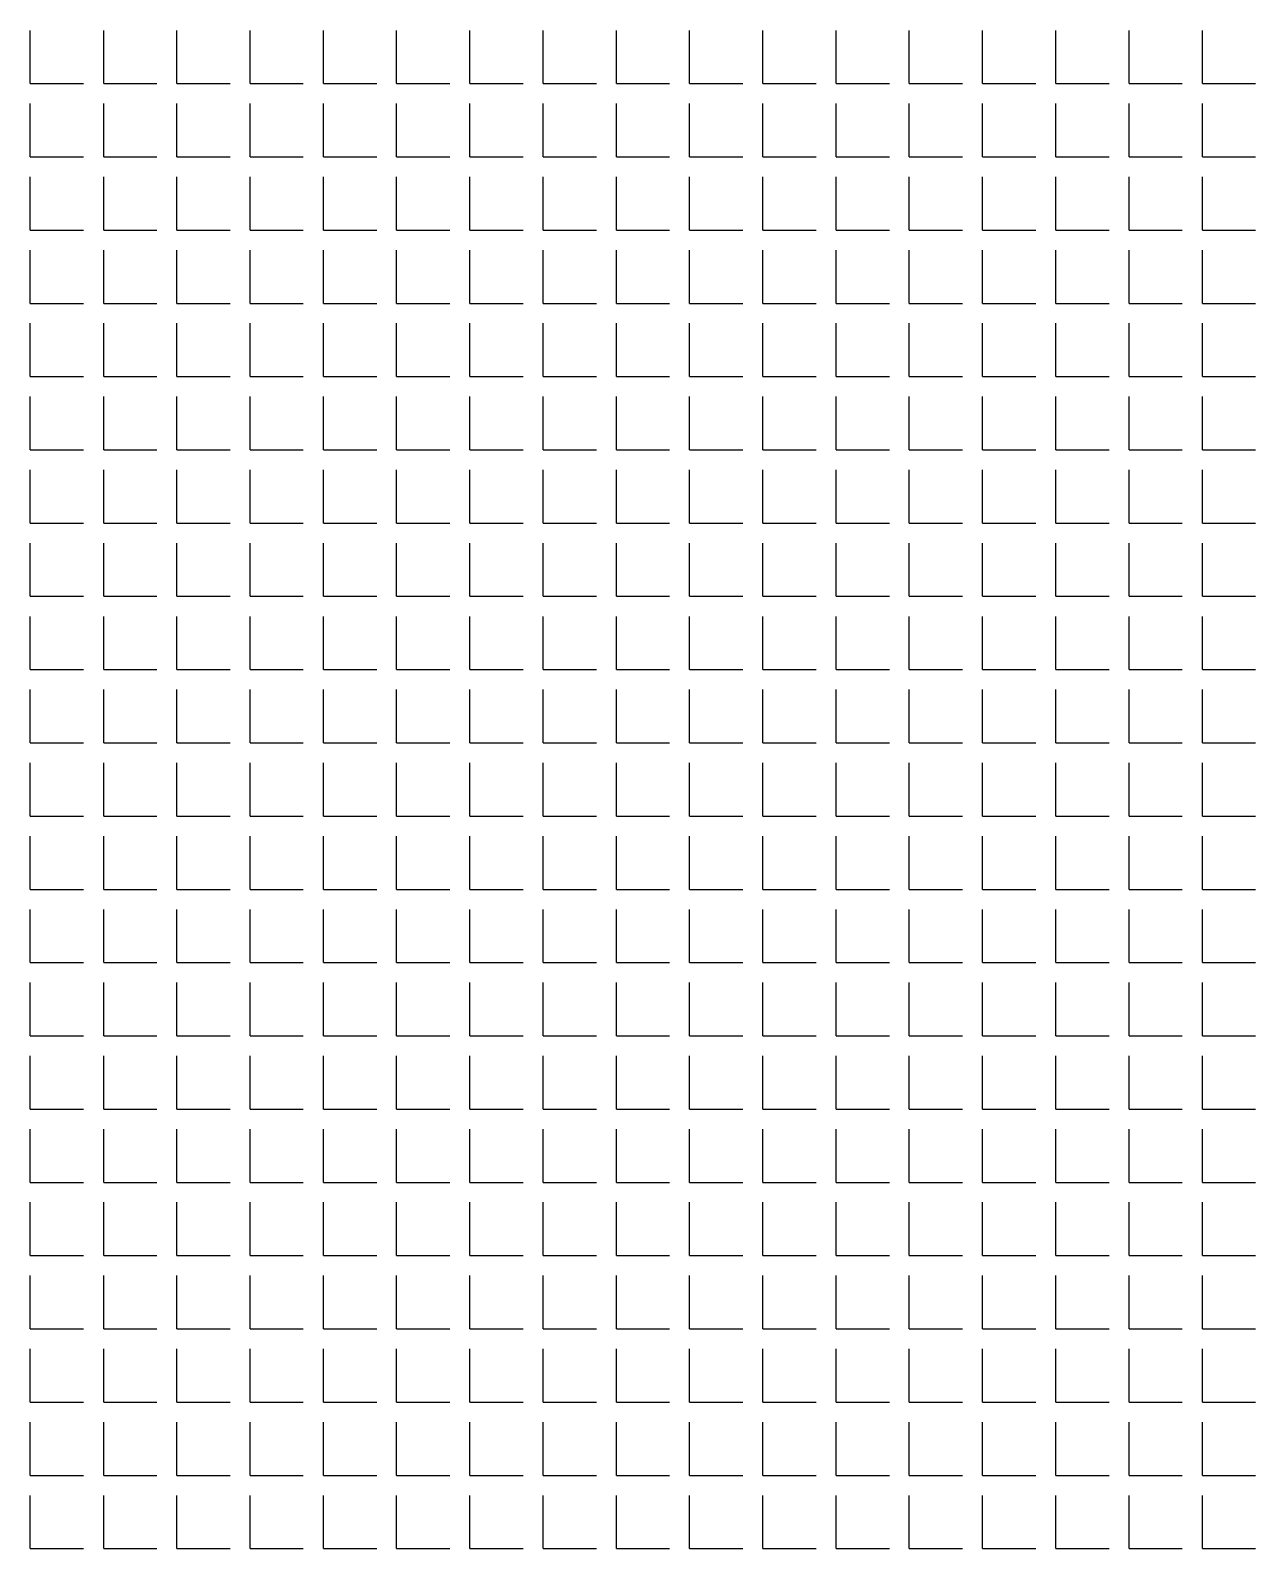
# Model space of a CAD drawing. Header units: millimetres. Extents: x -2063041 to -1932644, y 197605868 to 197643080.
# Drawn here: x -2047480.4 to -2047393.2, y 197626941 to 197627049 of the extents above; entities that cross this region are included whole.
import ezdxf

# ---------------------------------------------------------------- set-up
doc = ezdxf.new("R2010")
doc.units = ezdxf.units.MM
doc.layers.add('СКУД', color=7, linetype='Continuous')

msp = doc.modelspace()

# ---------------------------------------------------------------- linework, layer by layer
at = {"layer": 'СКУД', "color": 18, "true_color": 0x000000}
for p, q in [((-2047480.36, 197627045.24), (-2047480.36, 197627049.03)), ((-2047475.14, 197627045.24), (-2047475.14, 197627049.03)), ((-2047469.93, 197627045.24), (-2047469.93, 197627049.03)), ((-2047464.72, 197627045.24), (-2047464.72, 197627049.03)), ((-2047459.5, 197627045.24), (-2047459.5, 197627049.03)), ((-2047454.29, 197627045.24), (-2047454.29, 197627049.03)), ((-2047449.08, 197627045.24), (-2047449.08, 197627049.03)), ((-2047443.86, 197627045.24), (-2047443.86, 197627049.03)), ((-2047438.65, 197627045.24), (-2047438.65, 197627049.03)), ((-2047433.44, 197627045.24), (-2047433.44, 197627049.03)), ((-2047428.22, 197627045.24), (-2047428.22, 197627049.03)), ((-2047423.01, 197627045.24), (-2047423.01, 197627049.03)), ((-2047417.8, 197627045.24), (-2047417.8, 197627049.03)), ((-2047412.58, 197627045.24), (-2047412.58, 197627049.03)), ((-2047407.37, 197627045.24), (-2047407.37, 197627049.03)), ((-2047402.16, 197627045.24), (-2047402.16, 197627049.03)), ((-2047396.94, 197627045.24), (-2047396.94, 197627049.03)), ((-2047480.36, 197627045.24), (-2047476.57, 197627045.24)), ((-2047475.14, 197627045.24), (-2047471.35, 197627045.24)), ((-2047469.93, 197627045.24), (-2047466.14, 197627045.24)), ((-2047464.72, 197627045.24), (-2047460.93, 197627045.24)), ((-2047459.5, 197627045.24), (-2047455.71, 197627045.24)), ((-2047454.29, 197627045.24), (-2047450.5, 197627045.24)), ((-2047449.08, 197627045.24), (-2047445.29, 197627045.24)), ((-2047443.86, 197627045.24), (-2047440.07, 197627045.24)), ((-2047438.65, 197627045.24), (-2047434.86, 197627045.24)), ((-2047433.44, 197627045.24), (-2047429.65, 197627045.24)), ((-2047428.22, 197627045.24), (-2047424.43, 197627045.24)), ((-2047423.01, 197627045.24), (-2047419.22, 197627045.24)), ((-2047417.8, 197627045.24), (-2047414.01, 197627045.24)), ((-2047412.58, 197627045.24), (-2047408.79, 197627045.24)), ((-2047407.37, 197627045.24), (-2047403.58, 197627045.24)), ((-2047402.16, 197627045.24), (-2047398.37, 197627045.24)), ((-2047396.94, 197627045.24), (-2047393.15, 197627045.24)), ((-2047480.36, 197627040.03), (-2047480.36, 197627043.82)), ((-2047475.14, 197627040.03), (-2047475.14, 197627043.82)), ((-2047469.93, 197627040.03), (-2047469.93, 197627043.82)), ((-2047464.72, 197627040.03), (-2047464.72, 197627043.82)), ((-2047459.5, 197627040.03), (-2047459.5, 197627043.82)), ((-2047454.29, 197627040.03), (-2047454.29, 197627043.82)), ((-2047449.08, 197627040.03), (-2047449.08, 197627043.82)), ((-2047443.86, 197627040.03), (-2047443.86, 197627043.82)), ((-2047438.65, 197627040.03), (-2047438.65, 197627043.82)), ((-2047433.44, 197627040.03), (-2047433.44, 197627043.82)), ((-2047428.22, 197627040.03), (-2047428.22, 197627043.82)), ((-2047423.01, 197627040.03), (-2047423.01, 197627043.82)), ((-2047417.8, 197627040.03), (-2047417.8, 197627043.82)), ((-2047412.58, 197627040.03), (-2047412.58, 197627043.82)), ((-2047407.37, 197627040.03), (-2047407.37, 197627043.82)), ((-2047402.16, 197627040.03), (-2047402.16, 197627043.82)), ((-2047396.94, 197627040.03), (-2047396.94, 197627043.82)), ((-2047480.36, 197627040.03), (-2047476.57, 197627040.03)), ((-2047475.14, 197627040.03), (-2047471.35, 197627040.03)), ((-2047469.93, 197627040.03), (-2047466.14, 197627040.03)), ((-2047464.72, 197627040.03), (-2047460.93, 197627040.03)), ((-2047459.5, 197627040.03), (-2047455.71, 197627040.03)), ((-2047454.29, 197627040.03), (-2047450.5, 197627040.03)), ((-2047449.08, 197627040.03), (-2047445.29, 197627040.03)), ((-2047443.86, 197627040.03), (-2047440.07, 197627040.03)), ((-2047438.65, 197627040.03), (-2047434.86, 197627040.03)), ((-2047433.44, 197627040.03), (-2047429.65, 197627040.03)), ((-2047428.22, 197627040.03), (-2047424.43, 197627040.03)), ((-2047423.01, 197627040.03), (-2047419.22, 197627040.03)), ((-2047417.8, 197627040.03), (-2047414.01, 197627040.03)), ((-2047412.58, 197627040.03), (-2047408.79, 197627040.03)), ((-2047407.37, 197627040.03), (-2047403.58, 197627040.03)), ((-2047402.16, 197627040.03), (-2047398.37, 197627040.03)), ((-2047396.94, 197627040.03), (-2047393.15, 197627040.03)), ((-2047480.36, 197627034.81), (-2047480.36, 197627038.6)), ((-2047475.14, 197627034.81), (-2047475.14, 197627038.6)), ((-2047469.93, 197627034.81), (-2047469.93, 197627038.6)), ((-2047464.72, 197627034.81), (-2047464.72, 197627038.6)), ((-2047459.5, 197627034.81), (-2047459.5, 197627038.6)), ((-2047454.29, 197627034.81), (-2047454.29, 197627038.6)), ((-2047449.08, 197627034.81), (-2047449.08, 197627038.6)), ((-2047443.86, 197627034.81), (-2047443.86, 197627038.6)), ((-2047438.65, 197627034.81), (-2047438.65, 197627038.6)), ((-2047433.44, 197627034.81), (-2047433.44, 197627038.6)), ((-2047428.22, 197627034.81), (-2047428.22, 197627038.6)), ((-2047423.01, 197627034.81), (-2047423.01, 197627038.6)), ((-2047417.8, 197627034.81), (-2047417.8, 197627038.6)), ((-2047412.58, 197627034.81), (-2047412.58, 197627038.6)), ((-2047407.37, 197627034.81), (-2047407.37, 197627038.6)), ((-2047402.16, 197627034.81), (-2047402.16, 197627038.6)), ((-2047396.94, 197627034.81), (-2047396.94, 197627038.6)), ((-2047480.36, 197627034.81), (-2047476.57, 197627034.81)), ((-2047475.14, 197627034.81), (-2047471.35, 197627034.81)), ((-2047469.93, 197627034.81), (-2047466.14, 197627034.81)), ((-2047464.72, 197627034.81), (-2047460.93, 197627034.81)), ((-2047459.5, 197627034.81), (-2047455.71, 197627034.81)), ((-2047454.29, 197627034.81), (-2047450.5, 197627034.81)), ((-2047449.08, 197627034.81), (-2047445.29, 197627034.81)), ((-2047443.86, 197627034.81), (-2047440.07, 197627034.81)), ((-2047438.65, 197627034.81), (-2047434.86, 197627034.81)), ((-2047433.44, 197627034.81), (-2047429.65, 197627034.81)), ((-2047428.22, 197627034.81), (-2047424.43, 197627034.81)), ((-2047423.01, 197627034.81), (-2047419.22, 197627034.81)), ((-2047417.8, 197627034.81), (-2047414.01, 197627034.81)), ((-2047412.58, 197627034.81), (-2047408.79, 197627034.81)), ((-2047407.37, 197627034.81), (-2047403.58, 197627034.81)), ((-2047402.16, 197627034.81), (-2047398.37, 197627034.81)), ((-2047396.94, 197627034.81), (-2047393.15, 197627034.81)), ((-2047480.36, 197627029.6), (-2047480.36, 197627033.39)), ((-2047475.14, 197627029.6), (-2047475.14, 197627033.39)), ((-2047469.93, 197627029.6), (-2047469.93, 197627033.39)), ((-2047464.72, 197627029.6), (-2047464.72, 197627033.39)), ((-2047459.5, 197627029.6), (-2047459.5, 197627033.39)), ((-2047454.29, 197627029.6), (-2047454.29, 197627033.39)), ((-2047449.08, 197627029.6), (-2047449.08, 197627033.39)), ((-2047443.86, 197627029.6), (-2047443.86, 197627033.39)), ((-2047438.65, 197627029.6), (-2047438.65, 197627033.39)), ((-2047433.44, 197627029.6), (-2047433.44, 197627033.39)), ((-2047428.22, 197627029.6), (-2047428.22, 197627033.39)), ((-2047423.01, 197627029.6), (-2047423.01, 197627033.39)), ((-2047417.8, 197627029.6), (-2047417.8, 197627033.39)), ((-2047412.58, 197627029.6), (-2047412.58, 197627033.39)), ((-2047407.37, 197627029.6), (-2047407.37, 197627033.39)), ((-2047402.16, 197627029.6), (-2047402.16, 197627033.39)), ((-2047396.94, 197627029.6), (-2047396.94, 197627033.39)), ((-2047480.36, 197627029.6), (-2047476.57, 197627029.6)), ((-2047475.14, 197627029.6), (-2047471.35, 197627029.6)), ((-2047469.93, 197627029.6), (-2047466.14, 197627029.6)), ((-2047464.72, 197627029.6), (-2047460.93, 197627029.6)), ((-2047459.5, 197627029.6), (-2047455.71, 197627029.6)), ((-2047454.29, 197627029.6), (-2047450.5, 197627029.6)), ((-2047449.08, 197627029.6), (-2047445.29, 197627029.6)), ((-2047443.86, 197627029.6), (-2047440.07, 197627029.6)), ((-2047438.65, 197627029.6), (-2047434.86, 197627029.6)), ((-2047433.44, 197627029.6), (-2047429.65, 197627029.6)), ((-2047428.22, 197627029.6), (-2047424.43, 197627029.6)), ((-2047423.01, 197627029.6), (-2047419.22, 197627029.6)), ((-2047417.8, 197627029.6), (-2047414.01, 197627029.6)), ((-2047412.58, 197627029.6), (-2047408.79, 197627029.6)), ((-2047407.37, 197627029.6), (-2047403.58, 197627029.6)), ((-2047402.16, 197627029.6), (-2047398.37, 197627029.6)), ((-2047396.94, 197627029.6), (-2047393.15, 197627029.6)), ((-2047480.36, 197627024.39), (-2047480.36, 197627028.18)), ((-2047475.14, 197627024.39), (-2047475.14, 197627028.18)), ((-2047469.93, 197627024.39), (-2047469.93, 197627028.18)), ((-2047464.72, 197627024.39), (-2047464.72, 197627028.18)), ((-2047459.5, 197627024.39), (-2047459.5, 197627028.18)), ((-2047454.29, 197627024.39), (-2047454.29, 197627028.18)), ((-2047449.08, 197627024.39), (-2047449.08, 197627028.18)), ((-2047443.86, 197627024.39), (-2047443.86, 197627028.18)), ((-2047438.65, 197627024.39), (-2047438.65, 197627028.18)), ((-2047433.44, 197627024.39), (-2047433.44, 197627028.18)), ((-2047428.22, 197627024.39), (-2047428.22, 197627028.18)), ((-2047423.01, 197627024.39), (-2047423.01, 197627028.18)), ((-2047417.8, 197627024.39), (-2047417.8, 197627028.18)), ((-2047412.58, 197627024.39), (-2047412.58, 197627028.18)), ((-2047407.37, 197627024.39), (-2047407.37, 197627028.18)), ((-2047402.16, 197627024.39), (-2047402.16, 197627028.18)), ((-2047396.94, 197627024.39), (-2047396.94, 197627028.18)), ((-2047480.36, 197627024.39), (-2047476.57, 197627024.39)), ((-2047475.14, 197627024.39), (-2047471.35, 197627024.39)), ((-2047469.93, 197627024.39), (-2047466.14, 197627024.39)), ((-2047464.72, 197627024.39), (-2047460.93, 197627024.39)), ((-2047459.5, 197627024.39), (-2047455.71, 197627024.39)), ((-2047454.29, 197627024.39), (-2047450.5, 197627024.39)), ((-2047449.08, 197627024.39), (-2047445.29, 197627024.39)), ((-2047443.86, 197627024.39), (-2047440.07, 197627024.39)), ((-2047438.65, 197627024.39), (-2047434.86, 197627024.39)), ((-2047433.44, 197627024.39), (-2047429.65, 197627024.39)), ((-2047428.22, 197627024.39), (-2047424.43, 197627024.39)), ((-2047423.01, 197627024.39), (-2047419.22, 197627024.39)), ((-2047417.8, 197627024.39), (-2047414.01, 197627024.39)), ((-2047412.58, 197627024.39), (-2047408.79, 197627024.39)), ((-2047407.37, 197627024.39), (-2047403.58, 197627024.39)), ((-2047402.16, 197627024.39), (-2047398.37, 197627024.39)), ((-2047396.94, 197627024.39), (-2047393.15, 197627024.39)), ((-2047480.36, 197627019.17), (-2047480.36, 197627022.96)), ((-2047475.14, 197627019.17), (-2047475.14, 197627022.96)), ((-2047469.93, 197627019.17), (-2047469.93, 197627022.96)), ((-2047464.72, 197627019.17), (-2047464.72, 197627022.96)), ((-2047459.5, 197627019.17), (-2047459.5, 197627022.96)), ((-2047454.29, 197627019.17), (-2047454.29, 197627022.96)), ((-2047449.08, 197627019.17), (-2047449.08, 197627022.96)), ((-2047443.86, 197627019.17), (-2047443.86, 197627022.96)), ((-2047438.65, 197627019.17), (-2047438.65, 197627022.96)), ((-2047433.44, 197627019.17), (-2047433.44, 197627022.96)), ((-2047428.22, 197627019.17), (-2047428.22, 197627022.96)), ((-2047423.01, 197627019.17), (-2047423.01, 197627022.96)), ((-2047417.8, 197627019.17), (-2047417.8, 197627022.96)), ((-2047412.58, 197627019.17), (-2047412.58, 197627022.96)), ((-2047407.37, 197627019.17), (-2047407.37, 197627022.96)), ((-2047402.16, 197627019.17), (-2047402.16, 197627022.96)), ((-2047396.94, 197627019.17), (-2047396.94, 197627022.96)), ((-2047480.36, 197627019.17), (-2047476.57, 197627019.17)), ((-2047475.14, 197627019.17), (-2047471.35, 197627019.17)), ((-2047469.93, 197627019.17), (-2047466.14, 197627019.17)), ((-2047464.72, 197627019.17), (-2047460.93, 197627019.17)), ((-2047459.5, 197627019.17), (-2047455.71, 197627019.17)), ((-2047454.29, 197627019.17), (-2047450.5, 197627019.17)), ((-2047449.08, 197627019.17), (-2047445.29, 197627019.17)), ((-2047443.86, 197627019.17), (-2047440.07, 197627019.17)), ((-2047438.65, 197627019.17), (-2047434.86, 197627019.17)), ((-2047433.44, 197627019.17), (-2047429.65, 197627019.17)), ((-2047428.22, 197627019.17), (-2047424.43, 197627019.17)), ((-2047423.01, 197627019.17), (-2047419.22, 197627019.17)), ((-2047417.8, 197627019.17), (-2047414.01, 197627019.17)), ((-2047412.58, 197627019.17), (-2047408.79, 197627019.17)), ((-2047407.37, 197627019.17), (-2047403.58, 197627019.17)), ((-2047402.16, 197627019.17), (-2047398.37, 197627019.17)), ((-2047396.94, 197627019.17), (-2047393.15, 197627019.17)), ((-2047480.36, 197627013.96), (-2047480.36, 197627017.75)), ((-2047475.14, 197627013.96), (-2047475.14, 197627017.75)), ((-2047469.93, 197627013.96), (-2047469.93, 197627017.75)), ((-2047464.72, 197627013.96), (-2047464.72, 197627017.75)), ((-2047459.5, 197627013.96), (-2047459.5, 197627017.75)), ((-2047454.29, 197627013.96), (-2047454.29, 197627017.75)), ((-2047449.08, 197627013.96), (-2047449.08, 197627017.75)), ((-2047443.86, 197627013.96), (-2047443.86, 197627017.75)), ((-2047438.65, 197627013.96), (-2047438.65, 197627017.75)), ((-2047433.44, 197627013.96), (-2047433.44, 197627017.75)), ((-2047428.22, 197627013.96), (-2047428.22, 197627017.75)), ((-2047423.01, 197627013.96), (-2047423.01, 197627017.75)), ((-2047417.8, 197627013.96), (-2047417.8, 197627017.75)), ((-2047412.58, 197627013.96), (-2047412.58, 197627017.75)), ((-2047407.37, 197627013.96), (-2047407.37, 197627017.75)), ((-2047402.16, 197627013.96), (-2047402.16, 197627017.75)), ((-2047396.94, 197627013.96), (-2047396.94, 197627017.75)), ((-2047480.36, 197627013.96), (-2047476.57, 197627013.96)), ((-2047475.14, 197627013.96), (-2047471.35, 197627013.96)), ((-2047469.93, 197627013.96), (-2047466.14, 197627013.96)), ((-2047464.72, 197627013.96), (-2047460.93, 197627013.96)), ((-2047459.5, 197627013.96), (-2047455.71, 197627013.96)), ((-2047454.29, 197627013.96), (-2047450.5, 197627013.96)), ((-2047449.08, 197627013.96), (-2047445.29, 197627013.96)), ((-2047443.86, 197627013.96), (-2047440.07, 197627013.96)), ((-2047438.65, 197627013.96), (-2047434.86, 197627013.96)), ((-2047433.44, 197627013.96), (-2047429.65, 197627013.96)), ((-2047428.22, 197627013.96), (-2047424.43, 197627013.96)), ((-2047423.01, 197627013.96), (-2047419.22, 197627013.96)), ((-2047417.8, 197627013.96), (-2047414.01, 197627013.96)), ((-2047412.58, 197627013.96), (-2047408.79, 197627013.96)), ((-2047407.37, 197627013.96), (-2047403.58, 197627013.96)), ((-2047402.16, 197627013.96), (-2047398.37, 197627013.96)), ((-2047396.94, 197627013.96), (-2047393.15, 197627013.96)), ((-2047480.36, 197627008.75), (-2047480.36, 197627012.54)), ((-2047475.14, 197627008.75), (-2047475.14, 197627012.54)), ((-2047469.93, 197627008.75), (-2047469.93, 197627012.54)), ((-2047464.72, 197627008.75), (-2047464.72, 197627012.54)), ((-2047459.5, 197627008.75), (-2047459.5, 197627012.54)), ((-2047454.29, 197627008.75), (-2047454.29, 197627012.54)), ((-2047449.08, 197627008.75), (-2047449.08, 197627012.54)), ((-2047443.86, 197627008.75), (-2047443.86, 197627012.54)), ((-2047438.65, 197627008.75), (-2047438.65, 197627012.54)), ((-2047433.44, 197627008.75), (-2047433.44, 197627012.54)), ((-2047428.22, 197627008.75), (-2047428.22, 197627012.54)), ((-2047423.01, 197627008.75), (-2047423.01, 197627012.54)), ((-2047417.8, 197627008.75), (-2047417.8, 197627012.54)), ((-2047412.58, 197627008.75), (-2047412.58, 197627012.54)), ((-2047407.37, 197627008.75), (-2047407.37, 197627012.54)), ((-2047402.16, 197627008.75), (-2047402.16, 197627012.54)), ((-2047396.94, 197627008.75), (-2047396.94, 197627012.54)), ((-2047480.36, 197627008.75), (-2047476.57, 197627008.75)), ((-2047475.14, 197627008.75), (-2047471.35, 197627008.75)), ((-2047469.93, 197627008.75), (-2047466.14, 197627008.75)), ((-2047464.72, 197627008.75), (-2047460.93, 197627008.75)), ((-2047459.5, 197627008.75), (-2047455.71, 197627008.75)), ((-2047454.29, 197627008.75), (-2047450.5, 197627008.75)), ((-2047449.08, 197627008.75), (-2047445.29, 197627008.75)), ((-2047443.86, 197627008.75), (-2047440.07, 197627008.75)), ((-2047438.65, 197627008.75), (-2047434.86, 197627008.75)), ((-2047433.44, 197627008.75), (-2047429.65, 197627008.75)), ((-2047428.22, 197627008.75), (-2047424.43, 197627008.75)), ((-2047423.01, 197627008.75), (-2047419.22, 197627008.75)), ((-2047417.8, 197627008.75), (-2047414.01, 197627008.75)), ((-2047412.58, 197627008.75), (-2047408.79, 197627008.75)), ((-2047407.37, 197627008.75), (-2047403.58, 197627008.75)), ((-2047402.16, 197627008.75), (-2047398.37, 197627008.75)), ((-2047396.94, 197627008.75), (-2047393.15, 197627008.75)), ((-2047480.36, 197627003.53), (-2047480.36, 197627007.32)), ((-2047475.14, 197627003.53), (-2047475.14, 197627007.32)), ((-2047469.93, 197627003.53), (-2047469.93, 197627007.32)), ((-2047464.72, 197627003.53), (-2047464.72, 197627007.32)), ((-2047459.5, 197627003.53), (-2047459.5, 197627007.32)), ((-2047454.29, 197627003.53), (-2047454.29, 197627007.32)), ((-2047449.08, 197627003.53), (-2047449.08, 197627007.32)), ((-2047443.86, 197627003.53), (-2047443.86, 197627007.32)), ((-2047438.65, 197627003.53), (-2047438.65, 197627007.32)), ((-2047433.44, 197627003.53), (-2047433.44, 197627007.32)), ((-2047428.22, 197627003.53), (-2047428.22, 197627007.32)), ((-2047423.01, 197627003.53), (-2047423.01, 197627007.32)), ((-2047417.8, 197627003.53), (-2047417.8, 197627007.32)), ((-2047412.58, 197627003.53), (-2047412.58, 197627007.32)), ((-2047407.37, 197627003.53), (-2047407.37, 197627007.32)), ((-2047402.16, 197627003.53), (-2047402.16, 197627007.32)), ((-2047396.94, 197627003.53), (-2047396.94, 197627007.32)), ((-2047480.36, 197627003.53), (-2047476.57, 197627003.53)), ((-2047475.14, 197627003.53), (-2047471.35, 197627003.53)), ((-2047469.93, 197627003.53), (-2047466.14, 197627003.53)), ((-2047464.72, 197627003.53), (-2047460.93, 197627003.53)), ((-2047459.5, 197627003.53), (-2047455.71, 197627003.53)), ((-2047454.29, 197627003.53), (-2047450.5, 197627003.53)), ((-2047449.08, 197627003.53), (-2047445.29, 197627003.53)), ((-2047443.86, 197627003.53), (-2047440.07, 197627003.53)), ((-2047438.65, 197627003.53), (-2047434.86, 197627003.53)), ((-2047433.44, 197627003.53), (-2047429.65, 197627003.53)), ((-2047428.22, 197627003.53), (-2047424.43, 197627003.53)), ((-2047423.01, 197627003.53), (-2047419.22, 197627003.53)), ((-2047417.8, 197627003.53), (-2047414.01, 197627003.53)), ((-2047412.58, 197627003.53), (-2047408.79, 197627003.53)), ((-2047407.37, 197627003.53), (-2047403.58, 197627003.53)), ((-2047402.16, 197627003.53), (-2047398.37, 197627003.53)), ((-2047396.94, 197627003.53), (-2047393.15, 197627003.53)), ((-2047480.36, 197626998.32), (-2047480.36, 197627002.11)), ((-2047475.14, 197626998.32), (-2047475.14, 197627002.11)), ((-2047469.93, 197626998.32), (-2047469.93, 197627002.11)), ((-2047464.72, 197626998.32), (-2047464.72, 197627002.11)), ((-2047459.5, 197626998.32), (-2047459.5, 197627002.11)), ((-2047454.29, 197626998.32), (-2047454.29, 197627002.11)), ((-2047449.08, 197626998.32), (-2047449.08, 197627002.11)), ((-2047443.86, 197626998.32), (-2047443.86, 197627002.11)), ((-2047438.65, 197626998.32), (-2047438.65, 197627002.11)), ((-2047433.44, 197626998.32), (-2047433.44, 197627002.11)), ((-2047428.22, 197626998.32), (-2047428.22, 197627002.11)), ((-2047423.01, 197626998.32), (-2047423.01, 197627002.11)), ((-2047417.8, 197626998.32), (-2047417.8, 197627002.11)), ((-2047412.58, 197626998.32), (-2047412.58, 197627002.11)), ((-2047407.37, 197626998.32), (-2047407.37, 197627002.11)), ((-2047402.16, 197626998.32), (-2047402.16, 197627002.11)), ((-2047396.94, 197626998.32), (-2047396.94, 197627002.11)), ((-2047480.36, 197626998.32), (-2047476.57, 197626998.32)), ((-2047475.14, 197626998.32), (-2047471.35, 197626998.32)), ((-2047469.93, 197626998.32), (-2047466.14, 197626998.32)), ((-2047464.72, 197626998.32), (-2047460.93, 197626998.32)), ((-2047459.5, 197626998.32), (-2047455.71, 197626998.32)), ((-2047454.29, 197626998.32), (-2047450.5, 197626998.32)), ((-2047449.08, 197626998.32), (-2047445.29, 197626998.32)), ((-2047443.86, 197626998.32), (-2047440.07, 197626998.32)), ((-2047438.65, 197626998.32), (-2047434.86, 197626998.32)), ((-2047433.44, 197626998.32), (-2047429.65, 197626998.32)), ((-2047428.22, 197626998.32), (-2047424.43, 197626998.32)), ((-2047423.01, 197626998.32), (-2047419.22, 197626998.32)), ((-2047417.8, 197626998.32), (-2047414.01, 197626998.32)), ((-2047412.58, 197626998.32), (-2047408.79, 197626998.32)), ((-2047407.37, 197626998.32), (-2047403.58, 197626998.32)), ((-2047402.16, 197626998.32), (-2047398.37, 197626998.32)), ((-2047396.94, 197626998.32), (-2047393.15, 197626998.32)), ((-2047480.36, 197626993.11), (-2047480.36, 197626996.9)), ((-2047475.14, 197626993.11), (-2047475.14, 197626996.9)), ((-2047469.93, 197626993.11), (-2047469.93, 197626996.9)), ((-2047464.72, 197626993.11), (-2047464.72, 197626996.9)), ((-2047459.5, 197626993.11), (-2047459.5, 197626996.9)), ((-2047454.29, 197626993.11), (-2047454.29, 197626996.9)), ((-2047449.08, 197626993.11), (-2047449.08, 197626996.9)), ((-2047443.86, 197626993.11), (-2047443.86, 197626996.9)), ((-2047438.65, 197626993.11), (-2047438.65, 197626996.9)), ((-2047433.44, 197626993.11), (-2047433.44, 197626996.9)), ((-2047428.22, 197626993.11), (-2047428.22, 197626996.9)), ((-2047423.01, 197626993.11), (-2047423.01, 197626996.9)), ((-2047417.8, 197626993.11), (-2047417.8, 197626996.9)), ((-2047412.58, 197626993.11), (-2047412.58, 197626996.9)), ((-2047407.37, 197626993.11), (-2047407.37, 197626996.9)), ((-2047402.16, 197626993.11), (-2047402.16, 197626996.9)), ((-2047396.94, 197626993.11), (-2047396.94, 197626996.9)), ((-2047480.36, 197626993.11), (-2047476.57, 197626993.11)), ((-2047475.14, 197626993.11), (-2047471.35, 197626993.11)), ((-2047469.93, 197626993.11), (-2047466.14, 197626993.11)), ((-2047464.72, 197626993.11), (-2047460.93, 197626993.11)), ((-2047459.5, 197626993.11), (-2047455.71, 197626993.11)), ((-2047454.29, 197626993.11), (-2047450.5, 197626993.11)), ((-2047449.08, 197626993.11), (-2047445.29, 197626993.11)), ((-2047443.86, 197626993.11), (-2047440.07, 197626993.11)), ((-2047438.65, 197626993.11), (-2047434.86, 197626993.11)), ((-2047433.44, 197626993.11), (-2047429.65, 197626993.11)), ((-2047428.22, 197626993.11), (-2047424.43, 197626993.11)), ((-2047423.01, 197626993.11), (-2047419.22, 197626993.11)), ((-2047417.8, 197626993.11), (-2047414.01, 197626993.11)), ((-2047412.58, 197626993.11), (-2047408.79, 197626993.11)), ((-2047407.37, 197626993.11), (-2047403.58, 197626993.11)), ((-2047402.16, 197626993.11), (-2047398.37, 197626993.11)), ((-2047396.94, 197626993.11), (-2047393.15, 197626993.11)), ((-2047480.36, 197626987.89), (-2047480.36, 197626991.68)), ((-2047475.14, 197626987.89), (-2047475.14, 197626991.68)), ((-2047469.93, 197626987.89), (-2047469.93, 197626991.68)), ((-2047464.72, 197626987.89), (-2047464.72, 197626991.68)), ((-2047459.5, 197626987.89), (-2047459.5, 197626991.68)), ((-2047454.29, 197626987.89), (-2047454.29, 197626991.68)), ((-2047449.08, 197626987.89), (-2047449.08, 197626991.68)), ((-2047443.86, 197626987.89), (-2047443.86, 197626991.68)), ((-2047438.65, 197626987.89), (-2047438.65, 197626991.68)), ((-2047433.44, 197626987.89), (-2047433.44, 197626991.68)), ((-2047428.22, 197626987.89), (-2047428.22, 197626991.68)), ((-2047423.01, 197626987.89), (-2047423.01, 197626991.68)), ((-2047417.8, 197626987.89), (-2047417.8, 197626991.68)), ((-2047412.58, 197626987.89), (-2047412.58, 197626991.68)), ((-2047407.37, 197626987.89), (-2047407.37, 197626991.68)), ((-2047402.16, 197626987.89), (-2047402.16, 197626991.68)), ((-2047396.94, 197626987.89), (-2047396.94, 197626991.68)), ((-2047480.36, 197626987.89), (-2047476.57, 197626987.89)), ((-2047475.14, 197626987.89), (-2047471.35, 197626987.89)), ((-2047469.93, 197626987.89), (-2047466.14, 197626987.89)), ((-2047464.72, 197626987.89), (-2047460.93, 197626987.89)), ((-2047459.5, 197626987.89), (-2047455.71, 197626987.89)), ((-2047454.29, 197626987.89), (-2047450.5, 197626987.89)), ((-2047449.08, 197626987.89), (-2047445.29, 197626987.89)), ((-2047443.86, 197626987.89), (-2047440.07, 197626987.89)), ((-2047438.65, 197626987.89), (-2047434.86, 197626987.89)), ((-2047433.44, 197626987.89), (-2047429.65, 197626987.89)), ((-2047428.22, 197626987.89), (-2047424.43, 197626987.89)), ((-2047423.01, 197626987.89), (-2047419.22, 197626987.89)), ((-2047417.8, 197626987.89), (-2047414.01, 197626987.89)), ((-2047412.58, 197626987.89), (-2047408.79, 197626987.89)), ((-2047407.37, 197626987.89), (-2047403.58, 197626987.89)), ((-2047402.16, 197626987.89), (-2047398.37, 197626987.89)), ((-2047396.94, 197626987.89), (-2047393.15, 197626987.89)), ((-2047480.36, 197626982.68), (-2047480.36, 197626986.47)), ((-2047475.14, 197626982.68), (-2047475.14, 197626986.47)), ((-2047469.93, 197626982.68), (-2047469.93, 197626986.47)), ((-2047464.72, 197626982.68), (-2047464.72, 197626986.47)), ((-2047459.5, 197626982.68), (-2047459.5, 197626986.47)), ((-2047454.29, 197626982.68), (-2047454.29, 197626986.47)), ((-2047449.08, 197626982.68), (-2047449.08, 197626986.47)), ((-2047443.86, 197626982.68), (-2047443.86, 197626986.47)), ((-2047438.65, 197626982.68), (-2047438.65, 197626986.47)), ((-2047433.44, 197626982.68), (-2047433.44, 197626986.47)), ((-2047428.22, 197626982.68), (-2047428.22, 197626986.47)), ((-2047423.01, 197626982.68), (-2047423.01, 197626986.47)), ((-2047417.8, 197626982.68), (-2047417.8, 197626986.47)), ((-2047412.58, 197626982.68), (-2047412.58, 197626986.47)), ((-2047407.37, 197626982.68), (-2047407.37, 197626986.47)), ((-2047402.16, 197626982.68), (-2047402.16, 197626986.47)), ((-2047396.94, 197626982.68), (-2047396.94, 197626986.47)), ((-2047480.36, 197626982.68), (-2047476.57, 197626982.68)), ((-2047475.14, 197626982.68), (-2047471.35, 197626982.68)), ((-2047469.93, 197626982.68), (-2047466.14, 197626982.68)), ((-2047464.72, 197626982.68), (-2047460.93, 197626982.68)), ((-2047459.5, 197626982.68), (-2047455.71, 197626982.68)), ((-2047454.29, 197626982.68), (-2047450.5, 197626982.68)), ((-2047449.08, 197626982.68), (-2047445.29, 197626982.68)), ((-2047443.86, 197626982.68), (-2047440.07, 197626982.68)), ((-2047438.65, 197626982.68), (-2047434.86, 197626982.68)), ((-2047433.44, 197626982.68), (-2047429.65, 197626982.68)), ((-2047428.22, 197626982.68), (-2047424.43, 197626982.68)), ((-2047423.01, 197626982.68), (-2047419.22, 197626982.68)), ((-2047417.8, 197626982.68), (-2047414.01, 197626982.68)), ((-2047412.58, 197626982.68), (-2047408.79, 197626982.68)), ((-2047407.37, 197626982.68), (-2047403.58, 197626982.68)), ((-2047402.16, 197626982.68), (-2047398.37, 197626982.68)), ((-2047396.94, 197626982.68), (-2047393.15, 197626982.68)), ((-2047480.36, 197626977.47), (-2047480.36, 197626981.26)), ((-2047475.14, 197626977.47), (-2047475.14, 197626981.26)), ((-2047469.93, 197626977.47), (-2047469.93, 197626981.26)), ((-2047464.72, 197626977.47), (-2047464.72, 197626981.26)), ((-2047459.5, 197626977.47), (-2047459.5, 197626981.26)), ((-2047454.29, 197626977.47), (-2047454.29, 197626981.26)), ((-2047449.08, 197626977.47), (-2047449.08, 197626981.26)), ((-2047443.86, 197626977.47), (-2047443.86, 197626981.26)), ((-2047438.65, 197626977.47), (-2047438.65, 197626981.26)), ((-2047433.44, 197626977.47), (-2047433.44, 197626981.26)), ((-2047428.22, 197626977.47), (-2047428.22, 197626981.26)), ((-2047423.01, 197626977.47), (-2047423.01, 197626981.26)), ((-2047417.8, 197626977.47), (-2047417.8, 197626981.26)), ((-2047412.58, 197626977.47), (-2047412.58, 197626981.26)), ((-2047407.37, 197626977.47), (-2047407.37, 197626981.26)), ((-2047402.16, 197626977.47), (-2047402.16, 197626981.26)), ((-2047396.94, 197626977.47), (-2047396.94, 197626981.26)), ((-2047480.36, 197626977.47), (-2047476.57, 197626977.47)), ((-2047475.14, 197626977.47), (-2047471.35, 197626977.47)), ((-2047469.93, 197626977.47), (-2047466.14, 197626977.47)), ((-2047464.72, 197626977.47), (-2047460.93, 197626977.47)), ((-2047459.5, 197626977.47), (-2047455.71, 197626977.47)), ((-2047454.29, 197626977.47), (-2047450.5, 197626977.47)), ((-2047449.08, 197626977.47), (-2047445.29, 197626977.47)), ((-2047443.86, 197626977.47), (-2047440.07, 197626977.47)), ((-2047438.65, 197626977.47), (-2047434.86, 197626977.47)), ((-2047433.44, 197626977.47), (-2047429.65, 197626977.47)), ((-2047428.22, 197626977.47), (-2047424.43, 197626977.47)), ((-2047423.01, 197626977.47), (-2047419.22, 197626977.47)), ((-2047417.8, 197626977.47), (-2047414.01, 197626977.47)), ((-2047412.58, 197626977.47), (-2047408.79, 197626977.47)), ((-2047407.37, 197626977.47), (-2047403.58, 197626977.47)), ((-2047402.16, 197626977.47), (-2047398.37, 197626977.47)), ((-2047396.94, 197626977.47), (-2047393.15, 197626977.47)), ((-2047480.36, 197626972.25), (-2047480.36, 197626976.04)), ((-2047475.14, 197626972.25), (-2047475.14, 197626976.04)), ((-2047469.93, 197626972.25), (-2047469.93, 197626976.04)), ((-2047464.72, 197626972.25), (-2047464.72, 197626976.04)), ((-2047459.5, 197626972.25), (-2047459.5, 197626976.04)), ((-2047454.29, 197626972.25), (-2047454.29, 197626976.04)), ((-2047449.08, 197626972.25), (-2047449.08, 197626976.04)), ((-2047443.86, 197626972.25), (-2047443.86, 197626976.04)), ((-2047438.65, 197626972.25), (-2047438.65, 197626976.04)), ((-2047433.44, 197626972.25), (-2047433.44, 197626976.04)), ((-2047428.22, 197626972.25), (-2047428.22, 197626976.04)), ((-2047423.01, 197626972.25), (-2047423.01, 197626976.04)), ((-2047417.8, 197626972.25), (-2047417.8, 197626976.04)), ((-2047412.58, 197626972.25), (-2047412.58, 197626976.04)), ((-2047407.37, 197626972.25), (-2047407.37, 197626976.04)), ((-2047402.16, 197626972.25), (-2047402.16, 197626976.04)), ((-2047396.94, 197626972.25), (-2047396.94, 197626976.04)), ((-2047480.36, 197626972.25), (-2047476.57, 197626972.25)), ((-2047475.14, 197626972.25), (-2047471.35, 197626972.25)), ((-2047469.93, 197626972.25), (-2047466.14, 197626972.25)), ((-2047464.72, 197626972.25), (-2047460.93, 197626972.25)), ((-2047459.5, 197626972.25), (-2047455.71, 197626972.25)), ((-2047454.29, 197626972.25), (-2047450.5, 197626972.25)), ((-2047449.08, 197626972.25), (-2047445.29, 197626972.25)), ((-2047443.86, 197626972.25), (-2047440.07, 197626972.25)), ((-2047438.65, 197626972.25), (-2047434.86, 197626972.25)), ((-2047433.44, 197626972.25), (-2047429.65, 197626972.25)), ((-2047428.22, 197626972.25), (-2047424.43, 197626972.25)), ((-2047423.01, 197626972.25), (-2047419.22, 197626972.25)), ((-2047417.8, 197626972.25), (-2047414.01, 197626972.25)), ((-2047412.58, 197626972.25), (-2047408.79, 197626972.25)), ((-2047407.37, 197626972.25), (-2047403.58, 197626972.25)), ((-2047402.16, 197626972.25), (-2047398.37, 197626972.25)), ((-2047396.94, 197626972.25), (-2047393.15, 197626972.25)), ((-2047480.36, 197626967.04), (-2047480.36, 197626970.83)), ((-2047475.14, 197626967.04), (-2047475.14, 197626970.83)), ((-2047469.93, 197626967.04), (-2047469.93, 197626970.83)), ((-2047464.72, 197626967.04), (-2047464.72, 197626970.83)), ((-2047459.5, 197626967.04), (-2047459.5, 197626970.83)), ((-2047454.29, 197626967.04), (-2047454.29, 197626970.83)), ((-2047449.08, 197626967.04), (-2047449.08, 197626970.83)), ((-2047443.86, 197626967.04), (-2047443.86, 197626970.83)), ((-2047438.65, 197626967.04), (-2047438.65, 197626970.83)), ((-2047433.44, 197626967.04), (-2047433.44, 197626970.83)), ((-2047428.22, 197626967.04), (-2047428.22, 197626970.83)), ((-2047423.01, 197626967.04), (-2047423.01, 197626970.83)), ((-2047417.8, 197626967.04), (-2047417.8, 197626970.83)), ((-2047412.58, 197626967.04), (-2047412.58, 197626970.83)), ((-2047407.37, 197626967.04), (-2047407.37, 197626970.83)), ((-2047402.16, 197626967.04), (-2047402.16, 197626970.83)), ((-2047396.94, 197626967.04), (-2047396.94, 197626970.83)), ((-2047480.36, 197626967.04), (-2047476.57, 197626967.04)), ((-2047475.14, 197626967.04), (-2047471.35, 197626967.04)), ((-2047469.93, 197626967.04), (-2047466.14, 197626967.04)), ((-2047464.72, 197626967.04), (-2047460.93, 197626967.04)), ((-2047459.5, 197626967.04), (-2047455.71, 197626967.04)), ((-2047454.29, 197626967.04), (-2047450.5, 197626967.04)), ((-2047449.08, 197626967.04), (-2047445.29, 197626967.04)), ((-2047443.86, 197626967.04), (-2047440.07, 197626967.04)), ((-2047438.65, 197626967.04), (-2047434.86, 197626967.04)), ((-2047433.44, 197626967.04), (-2047429.65, 197626967.04)), ((-2047428.22, 197626967.04), (-2047424.43, 197626967.04)), ((-2047423.01, 197626967.04), (-2047419.22, 197626967.04)), ((-2047417.8, 197626967.04), (-2047414.01, 197626967.04)), ((-2047412.58, 197626967.04), (-2047408.79, 197626967.04)), ((-2047407.37, 197626967.04), (-2047403.58, 197626967.04)), ((-2047402.16, 197626967.04), (-2047398.37, 197626967.04)), ((-2047396.94, 197626967.04), (-2047393.15, 197626967.04)), ((-2047480.36, 197626961.83), (-2047480.36, 197626965.62)), ((-2047475.14, 197626961.83), (-2047475.14, 197626965.62)), ((-2047469.93, 197626961.83), (-2047469.93, 197626965.62)), ((-2047464.72, 197626961.83), (-2047464.72, 197626965.62)), ((-2047459.5, 197626961.83), (-2047459.5, 197626965.62)), ((-2047454.29, 197626961.83), (-2047454.29, 197626965.62)), ((-2047449.08, 197626961.83), (-2047449.08, 197626965.62)), ((-2047443.86, 197626961.83), (-2047443.86, 197626965.62)), ((-2047438.65, 197626961.83), (-2047438.65, 197626965.62)), ((-2047433.44, 197626961.83), (-2047433.44, 197626965.62)), ((-2047428.22, 197626961.83), (-2047428.22, 197626965.62)), ((-2047423.01, 197626961.83), (-2047423.01, 197626965.62)), ((-2047417.8, 197626961.83), (-2047417.8, 197626965.62)), ((-2047412.58, 197626961.83), (-2047412.58, 197626965.62)), ((-2047407.37, 197626961.83), (-2047407.37, 197626965.62)), ((-2047402.16, 197626961.83), (-2047402.16, 197626965.62)), ((-2047396.94, 197626961.83), (-2047396.94, 197626965.62)), ((-2047480.36, 197626961.83), (-2047476.57, 197626961.83)), ((-2047475.14, 197626961.83), (-2047471.35, 197626961.83)), ((-2047469.93, 197626961.83), (-2047466.14, 197626961.83)), ((-2047464.72, 197626961.83), (-2047460.93, 197626961.83)), ((-2047459.5, 197626961.83), (-2047455.71, 197626961.83)), ((-2047454.29, 197626961.83), (-2047450.5, 197626961.83)), ((-2047449.08, 197626961.83), (-2047445.29, 197626961.83)), ((-2047443.86, 197626961.83), (-2047440.07, 197626961.83)), ((-2047438.65, 197626961.83), (-2047434.86, 197626961.83)), ((-2047433.44, 197626961.83), (-2047429.65, 197626961.83)), ((-2047428.22, 197626961.83), (-2047424.43, 197626961.83)), ((-2047423.01, 197626961.83), (-2047419.22, 197626961.83)), ((-2047417.8, 197626961.83), (-2047414.01, 197626961.83)), ((-2047412.58, 197626961.83), (-2047408.79, 197626961.83)), ((-2047407.37, 197626961.83), (-2047403.58, 197626961.83)), ((-2047402.16, 197626961.83), (-2047398.37, 197626961.83)), ((-2047396.94, 197626961.83), (-2047393.15, 197626961.83)), ((-2047480.36, 197626956.61), (-2047480.36, 197626960.4)), ((-2047475.14, 197626956.61), (-2047475.14, 197626960.4)), ((-2047469.93, 197626956.61), (-2047469.93, 197626960.4)), ((-2047464.72, 197626956.61), (-2047464.72, 197626960.4)), ((-2047459.5, 197626956.61), (-2047459.5, 197626960.4)), ((-2047454.29, 197626956.61), (-2047454.29, 197626960.4)), ((-2047449.08, 197626956.61), (-2047449.08, 197626960.4)), ((-2047443.86, 197626956.61), (-2047443.86, 197626960.4)), ((-2047438.65, 197626956.61), (-2047438.65, 197626960.4)), ((-2047433.44, 197626956.61), (-2047433.44, 197626960.4)), ((-2047428.22, 197626956.61), (-2047428.22, 197626960.4)), ((-2047423.01, 197626956.61), (-2047423.01, 197626960.4)), ((-2047417.8, 197626956.61), (-2047417.8, 197626960.4)), ((-2047412.58, 197626956.61), (-2047412.58, 197626960.4)), ((-2047407.37, 197626956.61), (-2047407.37, 197626960.4)), ((-2047402.16, 197626956.61), (-2047402.16, 197626960.4)), ((-2047396.94, 197626956.61), (-2047396.94, 197626960.4)), ((-2047480.36, 197626956.61), (-2047476.57, 197626956.61)), ((-2047475.14, 197626956.61), (-2047471.35, 197626956.61)), ((-2047469.93, 197626956.61), (-2047466.14, 197626956.61)), ((-2047464.72, 197626956.61), (-2047460.93, 197626956.61)), ((-2047459.5, 197626956.61), (-2047455.71, 197626956.61)), ((-2047454.29, 197626956.61), (-2047450.5, 197626956.61)), ((-2047449.08, 197626956.61), (-2047445.29, 197626956.61)), ((-2047443.86, 197626956.61), (-2047440.07, 197626956.61)), ((-2047438.65, 197626956.61), (-2047434.86, 197626956.61)), ((-2047433.44, 197626956.61), (-2047429.65, 197626956.61)), ((-2047428.22, 197626956.61), (-2047424.43, 197626956.61)), ((-2047423.01, 197626956.61), (-2047419.22, 197626956.61)), ((-2047417.8, 197626956.61), (-2047414.01, 197626956.61)), ((-2047412.58, 197626956.61), (-2047408.79, 197626956.61)), ((-2047407.37, 197626956.61), (-2047403.58, 197626956.61)), ((-2047402.16, 197626956.61), (-2047398.37, 197626956.61)), ((-2047396.94, 197626956.61), (-2047393.15, 197626956.61)), ((-2047480.36, 197626951.4), (-2047480.36, 197626955.19)), ((-2047475.14, 197626951.4), (-2047475.14, 197626955.19)), ((-2047469.93, 197626951.4), (-2047469.93, 197626955.19)), ((-2047464.72, 197626951.4), (-2047464.72, 197626955.19)), ((-2047459.5, 197626951.4), (-2047459.5, 197626955.19)), ((-2047454.29, 197626951.4), (-2047454.29, 197626955.19)), ((-2047449.08, 197626951.4), (-2047449.08, 197626955.19)), ((-2047443.86, 197626951.4), (-2047443.86, 197626955.19)), ((-2047438.65, 197626951.4), (-2047438.65, 197626955.19)), ((-2047433.44, 197626951.4), (-2047433.44, 197626955.19)), ((-2047428.22, 197626951.4), (-2047428.22, 197626955.19)), ((-2047423.01, 197626951.4), (-2047423.01, 197626955.19)), ((-2047417.8, 197626951.4), (-2047417.8, 197626955.19)), ((-2047412.58, 197626951.4), (-2047412.58, 197626955.19)), ((-2047407.37, 197626951.4), (-2047407.37, 197626955.19)), ((-2047402.16, 197626951.4), (-2047402.16, 197626955.19)), ((-2047396.94, 197626951.4), (-2047396.94, 197626955.19)), ((-2047480.36, 197626951.4), (-2047476.57, 197626951.4)), ((-2047475.14, 197626951.4), (-2047471.35, 197626951.4)), ((-2047469.93, 197626951.4), (-2047466.14, 197626951.4)), ((-2047464.72, 197626951.4), (-2047460.93, 197626951.4)), ((-2047459.5, 197626951.4), (-2047455.71, 197626951.4)), ((-2047454.29, 197626951.4), (-2047450.5, 197626951.4)), ((-2047449.08, 197626951.4), (-2047445.29, 197626951.4)), ((-2047443.86, 197626951.4), (-2047440.07, 197626951.4)), ((-2047438.65, 197626951.4), (-2047434.86, 197626951.4)), ((-2047433.44, 197626951.4), (-2047429.65, 197626951.4)), ((-2047428.22, 197626951.4), (-2047424.43, 197626951.4)), ((-2047423.01, 197626951.4), (-2047419.22, 197626951.4)), ((-2047417.8, 197626951.4), (-2047414.01, 197626951.4)), ((-2047412.58, 197626951.4), (-2047408.79, 197626951.4)), ((-2047407.37, 197626951.4), (-2047403.58, 197626951.4)), ((-2047402.16, 197626951.4), (-2047398.37, 197626951.4)), ((-2047396.94, 197626951.4), (-2047393.15, 197626951.4)), ((-2047480.36, 197626946.18), (-2047480.36, 197626949.98)), ((-2047475.14, 197626946.18), (-2047475.14, 197626949.98)), ((-2047469.93, 197626946.18), (-2047469.93, 197626949.98)), ((-2047464.72, 197626946.18), (-2047464.72, 197626949.98)), ((-2047459.5, 197626946.18), (-2047459.5, 197626949.98)), ((-2047454.29, 197626946.18), (-2047454.29, 197626949.98)), ((-2047449.08, 197626946.18), (-2047449.08, 197626949.98)), ((-2047443.86, 197626946.18), (-2047443.86, 197626949.98)), ((-2047438.65, 197626946.18), (-2047438.65, 197626949.98)), ((-2047433.44, 197626946.18), (-2047433.44, 197626949.98)), ((-2047428.22, 197626946.18), (-2047428.22, 197626949.98)), ((-2047423.01, 197626946.18), (-2047423.01, 197626949.98)), ((-2047417.8, 197626946.18), (-2047417.8, 197626949.98)), ((-2047412.58, 197626946.18), (-2047412.58, 197626949.98)), ((-2047407.37, 197626946.18), (-2047407.37, 197626949.98)), ((-2047402.16, 197626946.18), (-2047402.16, 197626949.98)), ((-2047396.94, 197626946.18), (-2047396.94, 197626949.98)), ((-2047480.36, 197626946.18), (-2047476.57, 197626946.18)), ((-2047475.14, 197626946.18), (-2047471.35, 197626946.18)), ((-2047469.93, 197626946.18), (-2047466.14, 197626946.18)), ((-2047464.72, 197626946.18), (-2047460.93, 197626946.18)), ((-2047459.5, 197626946.18), (-2047455.71, 197626946.18)), ((-2047454.29, 197626946.18), (-2047450.5, 197626946.18)), ((-2047449.08, 197626946.18), (-2047445.29, 197626946.18)), ((-2047443.86, 197626946.18), (-2047440.07, 197626946.18)), ((-2047438.65, 197626946.18), (-2047434.86, 197626946.18)), ((-2047433.44, 197626946.18), (-2047429.65, 197626946.18)), ((-2047428.22, 197626946.18), (-2047424.43, 197626946.18)), ((-2047423.01, 197626946.18), (-2047419.22, 197626946.18)), ((-2047417.8, 197626946.18), (-2047414.01, 197626946.18)), ((-2047412.58, 197626946.18), (-2047408.79, 197626946.18)), ((-2047407.37, 197626946.18), (-2047403.58, 197626946.18)), ((-2047402.16, 197626946.18), (-2047398.37, 197626946.18)), ((-2047396.94, 197626946.18), (-2047393.15, 197626946.18)), ((-2047480.36, 197626940.97), (-2047480.36, 197626944.76)), ((-2047475.14, 197626940.97), (-2047475.14, 197626944.76)), ((-2047469.93, 197626940.97), (-2047469.93, 197626944.76)), ((-2047464.72, 197626940.97), (-2047464.72, 197626944.76)), ((-2047459.5, 197626940.97), (-2047459.5, 197626944.76)), ((-2047454.29, 197626940.97), (-2047454.29, 197626944.76)), ((-2047449.08, 197626940.97), (-2047449.08, 197626944.76)), ((-2047443.86, 197626940.97), (-2047443.86, 197626944.76)), ((-2047438.65, 197626940.97), (-2047438.65, 197626944.76)), ((-2047433.44, 197626940.97), (-2047433.44, 197626944.76)), ((-2047428.22, 197626940.97), (-2047428.22, 197626944.76)), ((-2047423.01, 197626940.97), (-2047423.01, 197626944.76)), ((-2047417.8, 197626940.97), (-2047417.8, 197626944.76)), ((-2047412.58, 197626940.97), (-2047412.58, 197626944.76)), ((-2047407.37, 197626940.97), (-2047407.37, 197626944.76)), ((-2047402.16, 197626940.97), (-2047402.16, 197626944.76)), ((-2047396.94, 197626940.97), (-2047396.94, 197626944.76)), ((-2047480.36, 197626940.97), (-2047476.57, 197626940.97)), ((-2047475.14, 197626940.97), (-2047471.35, 197626940.97)), ((-2047469.93, 197626940.97), (-2047466.14, 197626940.97)), ((-2047464.72, 197626940.97), (-2047460.93, 197626940.97)), ((-2047459.5, 197626940.97), (-2047455.71, 197626940.97)), ((-2047454.29, 197626940.97), (-2047450.5, 197626940.97)), ((-2047449.08, 197626940.97), (-2047445.29, 197626940.97)), ((-2047443.86, 197626940.97), (-2047440.07, 197626940.97)), ((-2047438.65, 197626940.97), (-2047434.86, 197626940.97)), ((-2047433.44, 197626940.97), (-2047429.65, 197626940.97)), ((-2047428.22, 197626940.97), (-2047424.43, 197626940.97)), ((-2047423.01, 197626940.97), (-2047419.22, 197626940.97)), ((-2047417.8, 197626940.97), (-2047414.01, 197626940.97)), ((-2047412.58, 197626940.97), (-2047408.79, 197626940.97)), ((-2047407.37, 197626940.97), (-2047403.58, 197626940.97)), ((-2047402.16, 197626940.97), (-2047398.37, 197626940.97)), ((-2047396.94, 197626940.97), (-2047393.15, 197626940.97))]:
    msp.add_line(p, q, dxfattribs=at)

doc.saveas('drawing.dxf')
